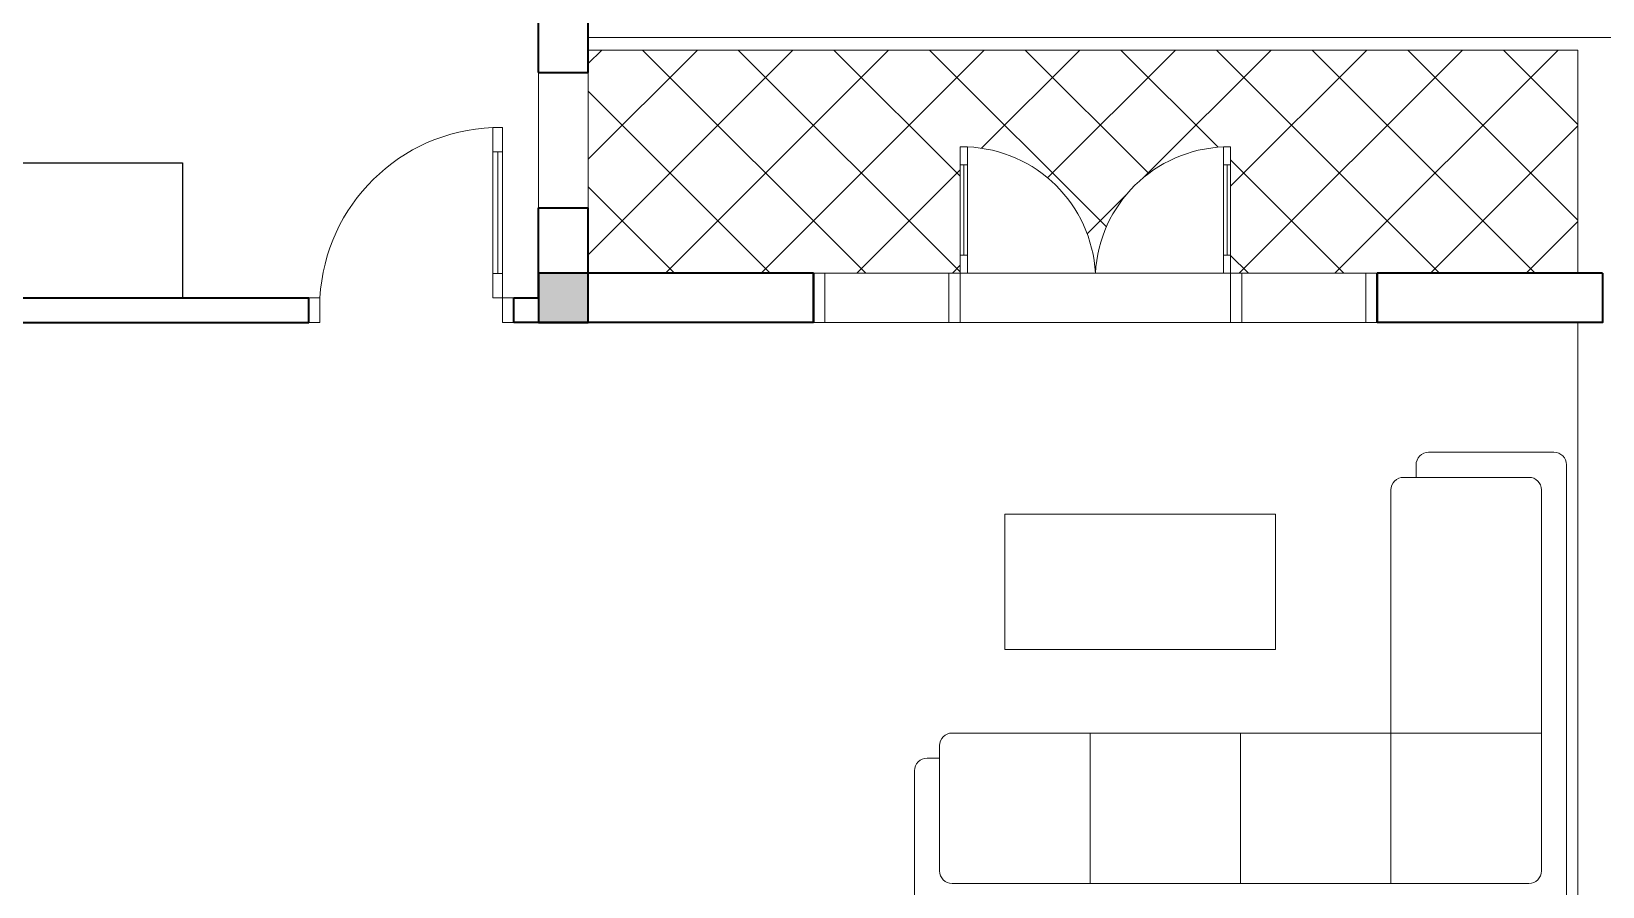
# Model space of a CAD drawing. Header units: millimetres. Extents: x -529782 to -142003, y -492574 to -273331.
# Drawn here: x -456372 to -449402, y -319668 to -315873 of the extents above; entities that cross this region are included whole.
import ezdxf

# ---------------------------------------------------------------- set-up
doc = ezdxf.new("R2010")
doc.units = ezdxf.units.MM
doc.header["$LTSCALE"] = 500
doc.header["$MEASUREMENT"] = 0
doc.linetypes.add('HIDDEN', pattern=[0.375, 0.25, -0.125])
for name, color, linetype, lineweight in [('1.cat 30', 30, 'CONTINUOUS', 35), ('1.cot', 2, 'CONTINUOUS', 35), ('4.dim 08', 8, 'CONTINUOUS', 13), ('CA.dim 08', 251, 'CONTINUOUS', 13), ('CA.thay 145', 145, 'CONTINUOUS', 18), ('noithat', 15, 'CONTINUOUS', 9)]:
    doc.layers.add(name, color=color, linetype=linetype, lineweight=lineweight)
doc.layers.add('HIDE', color=8, linetype='HIDDEN')
doc.layers.add('NTHT', color=5, linetype='CONTINUOUS')

# ---------------------------------------------------------------- blocks, each defined once
blk = doc.blocks.new('A$C1A9D127A')
at = {"layer": 'noithat', "color": 135, "linetype": 'Continuous'}
for p, q in [((49.99985728343017, 109.9998206971213), (-0.0001427165698260069, 109.9998206971213)), ((-0.0001427165698260069, 109.9998206971213), (-0.0001427165698260069, -0.000179302878677845)), ((49.99985728343017, -0.000179302878677845), (49.99985728343017, 109.9998206971213)), ((-0.0001427165698260069, -0.000179302878677845), (49.99985728343017, -0.000179302878677845))]:
    blk.add_line(p, q, dxfattribs=at)
blk = doc.blocks.new('A$C2BDB356E')
at = {"layer": 'noithat', "color": 135, "linetype": 'Continuous'}
for p, q in [((0.0007344302721321583, 599.9999563574092), (0.0007344302721321583, 699.9999563574092)), ((0.0007344302721321583, 699.9999563574092), (40.00073443027213, 699.9999563574092)), ((40.00073443027213, 699.9999563574092), (40.00073443027213, 599.9999563574092)), ((40.00073443027213, 599.9999563574092), (0.0007344302721321583, 599.9999563574092)), ((0.0007344302721321583, 99.99995635740925), (0.0007344302721321583, -4.364259075373411e-05)), ((40.00073443027213, 99.99995635740925), (0.0007344302721321583, 99.99995635740925)), ((40.00073443027213, -4.364259075373411e-05), (40.00073443027213, 99.99995635740925)), ((0.0007344302721321583, -4.364259075373411e-05), (40.00073443027213, -4.364259075373411e-05))]:
    blk.add_line(p, q, dxfattribs=at)
at = {"layer": 'noithat', "color": 8, "linetype": 'Continuous'}
for p, q in [((0.0007344302721321583, 99.99995635740925), (0.0007344302721321583, 599.9999563574092)), ((20.00073443027213, 599.9999563574092), (20.00073443027213, 99.99995635740925)), ((40.00073443027213, 599.9999563574092), (40.00073443027213, 99.99995635740925))]:
    blk.add_line(p, q, dxfattribs=at)
at = {"layer": 'noithat', "color": 1, "linetype": 'Continuous'}
blk.add_arc((10.18820847296689, 740.3098040898665), 740.9098847954065, 272.306074052381, 356.8812333185894, dxfattribs=at)
blk = doc.blocks.new('A$C547F5936')
at = {"layer": 'noithat'}
for p, q in [((1223.749992698431, 1557.416313473135), (55.62199917435646, 1557.416313473135)), ((2836.836076870561, 1557.458222828805), (778.749992698431, 1557.458222828805)), ((-7.301568984985352e-06, 1501.794307000935), (-7.301568984985352e-06, -411.800029680133)), ((2892.458083346486, 945.6161516085267), (2892.458083346486, 1501.836216356605)), ((1223.749992698431, 1446.17230052501), (166.8660121262074, 1446.17230052501)), ((778.7080833464861, -300.5560167320074), (778.7080833464861, 1446.17230052501)), ((2725.59206391871, 1446.21420988068), (889.999992698431, 1446.21420988068)), ((1446.249992698431, 1446.208222828805), (1446.249992698431, 778.7082228288054)), ((2113.749992698431, 1446.21420988068), (2113.749992698431, 778.7501321844757)), ((111.2440056502819, 1390.550294052809), (111.2440056502819, -300.5560167320074)), ((2781.214070394635, 834.3721386604011), (2781.214070394635, 1390.59220340848)), ((2781.214070394635, 889.9941451363266), (2836.836076870561, 889.9941451363266)), ((111.2440056502819, 778.7501321844757), (2725.59206391871, 778.7501321844757)), ((111.2440056502819, 778.7082228288054), (778.7080833464861, 778.7082228288054)), ((1291.249992698431, 407.5001321844757), (2491.249992698431, 407.5001321844753)), ((1291.249992698431, -192.4998678155243), (1291.249992698431, 407.5001321844757)), ((2491.249992698431, 407.5001321844753), (2491.249992698431, -192.4998678155247)), ((2491.249992698431, -192.4998678155247), (1291.249992698431, -192.4998678155243)), ((166.8660121262074, -356.1780232042075), (723.0860768705606, -356.1780232042075)), ((667.4640703946352, -411.800029680133), (667.4640703946352, -356.1780232042075)), ((55.62199917435646, -467.4220361560584), (611.8420639187098, -467.4220361560584))]:
    blk.add_line(p, q, dxfattribs=at)
for centre, radius, start, end in [((55.62199917435646, 1501.794307000935), 55.62200647461214, 90, 180), ((2836.836076870561, 1501.836216356605), 55.6220064746376, 0, 90), ((166.8660121262074, 1390.550294052809), 55.62200647461214, 90, 180), ((2725.59206391871, 1390.59220340848), 55.62200647461577, 0, 90), ((2836.836076870561, 945.6161516085267), 55.62200647462305, 270, 0), ((2725.59206391871, 834.3721386604011), 55.62200647461577, 270, 0), ((166.8660121262074, -300.5560167320074), 55.62200647460122, 180, 270), ((723.0860768705606, -300.5560167320074), 55.62200647462305, 270, 0), ((55.62199917435646, -411.800029680133), 55.62200647461577, 180, 270), ((611.8420639187098, -411.800029680133), 55.62200647461577, 270, 0)]:
    blk.add_arc(centre, radius, start, end, dxfattribs=at)

msp = doc.modelspace()

# ---------------------------------------------------------------- hatches: boundary and pattern name
at = {"layer": '1.cot'}
msp.add_hatch(color=256, dxfattribs=at).paths.add_polyline_path([(-453901.9635896762, -316945.1568369383), (-454121.9635896762, -316945.1568369383), (-454121.9635896762, -317165.1568369383), (-453901.9635896762, -317165.1568369383)])
at = {"layer": 'HIDE'}
h = msp.add_hatch(dxfattribs=at)
h.set_pattern_fill('_USER', color=256, scale=300, angle=45, style=0, double=1, pattern_type=0)
h.set_pattern_definition([(45, (-145523.5924993914, 0), (-212.1320343559642, 212.1320343559643), []), (135, (-145523.5924993914, 0), (-212.1320343559643, -212.1320343559642), [])])
h.paths.add_polyline_path([(-449511.9635896764, -315955.1568369382), (-453901.9635896764, -315955.1568369382), (-453901.9635896764, -316945.1568369382), (-452901.9635896764, -316945.1568369382), (-452851.9635897178, -316945.1568369379), (-452301.9635896828, -316945.1568369704), (-452251.9635896828, -316945.1568369704), (-452251.9635896828, -316865.1568369658), (-452251.9635896828, -316465.1568369425), (-452251.9635896828, -316385.1568369378), (-452219.9635892262, -316385.1568369378, -0.3867462165818639), (-451651.9635896643, -316945.1568366707, -0.3867462169709407), (-451083.9635893298, -316385.1568369378), (-451051.9635896785, -316385.1568369378), (-451051.9635896785, -316465.1568369425), (-451051.9635896785, -316865.1568369658), (-451051.9635896785, -316945.1568369704), (-451001.9635896785, -316945.1568369704), (-450451.9635896764, -316945.1568369379), (-450401.9635896764, -316945.1568369379), (-449511.9635896765, -316945.1568369382)])

# ---------------------------------------------------------------- linework, layer by layer
at = {"layer": '1.cat 30'}
for p, q in [((-454121.9635896764, -316055.1568369382), (-453901.9635896764, -316055.1568369382)), ((-454121.9635896764, -316655.1568369382), (-453901.9635896764, -316655.1568369382)), ((-452901.9635896764, -316945.1568369382), (-452901.9635896764, -317165.1568369382)), ((-452901.9635896764, -316945.1568369382), (-452901.9635896764, -317165.1568369382)), ((-452901.9635897091, -317165.1568369381), (-452901.9635897091, -316945.1568369379)), ((-450401.9635896764, -316945.1568369382), (-450401.9635896764, -317165.1568369382)), ((-450401.9635896764, -316945.1568369382), (-450401.9635896764, -317165.1568369382)), ((-450401.9635896764, -317165.1568369381), (-450401.9635896764, -316945.1568369379)), ((-457801.9635896764, -317055.1568369383), (-455141.9635896764, -317055.1568369382)), ((-455141.9635896764, -317165.1568369382), (-455141.9635896764, -317055.1568369383)), ((-454231.9635896764, -317165.1568369382), (-454231.9635896764, -317055.1568369382)), ((-454231.9635896764, -317055.1568369383), (-454121.9635896764, -317055.1568369382)), ((-459101.9635896764, -317165.1568369383), (-455141.9635896764, -317165.1568369383))]:
    msp.add_line(p, q, dxfattribs=at)
for points in [[(-454121.9635896764, -316055.1568369382), (-454121.9635896764, -315455.1568369382)], [(-453901.9635896764, -316055.1568369382), (-453901.9635896764, -315455.1568369382)], [(-454121.9635896764, -317055.1568369382), (-454121.9635896764, -316655.1568369382)], [(-452901.9635896764, -316945.1568369382), (-453901.9635896764, -316945.1568369382), (-453901.9635896764, -316655.1568369382)], [(-449401.9635896764, -316945.1568369382), (-450401.9635896764, -316945.1568369382)], [(-449401.9635896764, -316945.1568369382), (-449401.9635896763, -317165.1568369382), (-450401.9635896764, -317165.1568369382)], [(-452901.9635896764, -317165.1568369382), (-454231.9635896764, -317165.1568369382)]]:
    msp.add_lwpolyline(points, dxfattribs=at)
at = {"layer": '1.cot'}
msp.add_lwpolyline([(-454121.9635896762, -317165.1568369383), (-453901.9635896762, -317165.1568369383), (-453901.9635896762, -316945.1568369383), (-454121.9635896762, -316945.1568369383)], close=True, dxfattribs=at)
at = {"layer": '4.dim 08'}
for p, q in [((-454121.9635896764, -316055.1568369382), (-454121.9635896764, -316655.1568369382)), ((-453901.9635896764, -316055.1568369382), (-453901.9635896764, -316655.1568369382))]:
    msp.add_line(p, q, dxfattribs=at)
for points in [[(-453901.9635896764, -315900.1568369382), (-448256.9635896764, -315900.1568369382), (-448256.9635896763, -319765.1568369382)], [(-453901.9635896764, -315955.1568369382), (-449511.9635896764, -315955.1568369382)]]:
    msp.add_lwpolyline(points, dxfattribs=at)
at = {"layer": 'CA.dim 08'}
for p, q in [((-449511.9635896764, -316945.1568369382), (-449511.9635896764, -315955.1568369382)), ((-452301.9635896828, -316945.1568369704), (-452851.9635897178, -316945.1568369704)), ((-452219.963589681, -316945.1568369704), (-451083.9635896786, -316945.1568369704)), ((-451001.9635896785, -316945.1568369704), (-450451.9635896764, -316945.1568369379)), ((-450401.9635896764, -317165.1568369381), (-452901.9635896764, -317165.1568369381)), ((-449511.9635896764, -317165.1568369382), (-449511.9635896764, -319765.1568369382))]:
    msp.add_line(p, q, dxfattribs=at)
at = {"layer": 'CA.thay 145'}
for points in [[(-452851.9635897178, -316945.1568369379), (-452901.9635897178, -316945.1568369379), (-452901.9635897178, -317165.1568369381), (-452851.9635897178, -317165.1568369381)], [(-452251.9635896828, -316945.1568369704), (-452301.9635896828, -316945.1568369704), (-452301.9635896828, -317165.1568369707), (-452251.9635896828, -317165.1568369707)], [(-451051.9635896785, -316945.1568369704), (-451001.9635896785, -316945.1568369704), (-451001.9635896785, -317165.1568369707), (-451051.9635896785, -317165.1568369707)], [(-450451.9635896764, -316945.1568369379), (-450401.9635896764, -316945.1568369379), (-450401.9635896764, -317165.1568369381), (-450451.9635896764, -317165.1568369381)]]:
    msp.add_lwpolyline(points, close=True, dxfattribs=at)
at = {"layer": 'NTHT'}
for p, q in [((-457801.9635896764, -316455.1568369383), (-455701.963589654, -316455.1568369382)), ((-455701.963589654, -316455.1568369382), (-455701.963589654, -317055.1568369382))]:
    msp.add_line(p, q, dxfattribs=at)

# ---------------------------------------------------------------- block references
at = {"layer": 'noithat', "rotation": 180}
for p, xscale, yscale, zscale in [((-454281.9627964917, -316299.1568840722), 1.07999999995809, 1.07999999995809, 1.08), ((-452251.9641772271, -316385.1568718519), -0.8000000000465661, 0.8000000000465661, 0.8), ((-451051.9630021343, -316385.1568718519), 0.7999999999883585, 0.8000000000465661, 0.8)]:
    msp.add_blockref('A$C2BDB356E', p, dxfattribs=dict(at, xscale=xscale, yscale=yscale, zscale=zscale))
for name, p in [('A$C1A9D127A', (-455091.9637323929, -317055.1570162411)), ('A$C1A9D127A', (-454231.9637323929, -317055.1570162411)), ('A$C547F5936', (-449561.9635969779, -318207.740523465))]:
    msp.add_blockref(name, p, dxfattribs=at)

doc.saveas('drawing.dxf')
